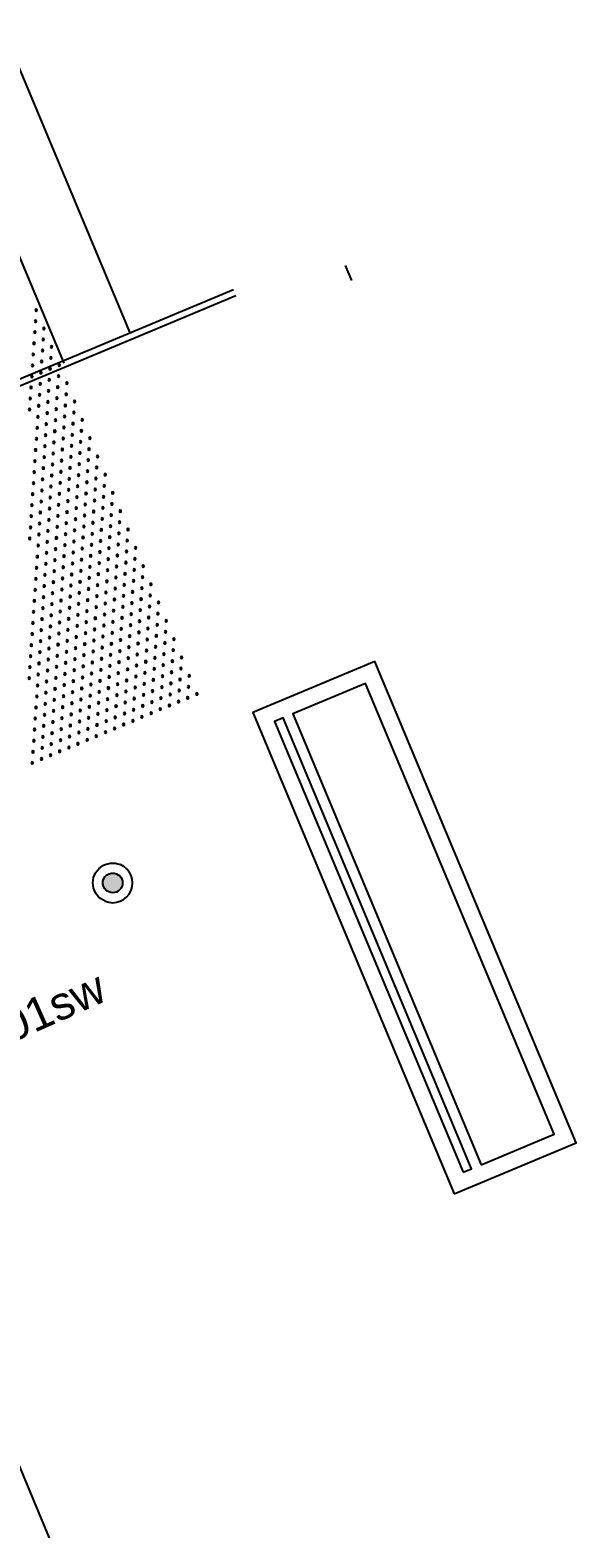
# Model space of a CAD drawing. Header units: millimetres. Extents: x 712803 to 922331, y -1382701 to -1225629.
# Drawn here: x 794251 to 795905, y -1327357 to -1322820 of the extents above; entities that cross this region are included whole.
import ezdxf
from ezdxf.enums import TextEntityAlignment as Align

# ---------------------------------------------------------------- set-up
doc = ezdxf.new("R2010")
doc.units = ezdxf.units.MM
doc.header["$LTSCALE"] = 10
doc.header["$MEASUREMENT"] = 0
for name, color, linetype in [('I—平顶—分格线', 8, 'Continuous'), ('I—平顶—喷淋', 21, 'Continuous'), ('I—平顶—暖通', 144, 'Continuous'), ('I—平顶—造型', 122, 'Continuous'), ('I—装饰—尺寸标注', 232, 'Continuous'), ('TRF-P1-2F$0$0100_Exterior facade_124$0$A-BALUSTER', 31, 'Continuous'), ('TSC_lighting', 52, 'Continuous')]:
    doc.layers.add(name, color=color, linetype=linetype)
doc.styles.add('ARIAL', font='arial.ttf')
doc.dimstyles.new('XD30', dxfattribs={"dimscale": 30, "dimtxt": 2.5, "dimasz": 1, "dimexe": 1, "dimexo": 1, "dimgap": 0.8, "dimtad": 1, "dimdec": 0, "dimrnd": 5, "dimdsep": 46, "dimtxsty": 'ARIAL', "dimblk1": 'ARCHTICK', "dimblk2": 'ARCHTICK', "dimsah": 1, "dimcen": -0.9, "dimdle": 1, "dimclrd": 256, "dimclre": 256, "dimclrt": 40, "dimaunit": 1, "dimadec": 0, "dimazin": 0, "dimtfac": 0.35, "dimtdec": 0, "dimtix": 1, "dimtmove": 2, "dimatfit": 3, "dimldrblk": 'ARCHTICK', "dimfxl": 0, "dimtvp": 0.8, "dimtolj": 1, "dimtzin": 0, "dimarcsym": 0})

# ---------------------------------------------------------------- blocks, each defined once
blk = doc.blocks.new('*U1482')
for points in [[(0, 0), (400, 0), (400, 1580), (0, 1580)], [(50, 50), (78.4, 50), (78.4, 1530), (50, 1530)], [(110.1, 50), (348.9, 50), (348.9, 1530), (110.1, 1530)]]:
    blk.add_lwpolyline(points, close=True)
blk = doc.blocks.new('RI-DL01sw')
at = {"layer": 'TSC_lighting', "const_width": 16.5}
blk.add_lwpolyline([(82.5, 0, 0.414214), (0, 82.5, 0.414214), (-82.5, 0, 0.414214), (0, -82.5, 0.414214)], format="xyb", close=True, dxfattribs=at)
at = {"layer": 'TSC_lighting', "const_width": 8.25}
for points in [[(0, -82.5), (0, 82.5)], [(82.5, 0), (-82.5, 0)]]:
    blk.add_lwpolyline(points, dxfattribs=at)
at = {"layer": 'TSC_lighting', "style": 'ARIAL'}
blk.add_text('RI-DL01sw', height=100, dxfattribs=at).set_placement((0, -280.2), align=Align.MIDDLE_CENTER)
blk.add_text('RI-DL01sw', height=100, dxfattribs=at).set_placement((0, -280.2), align=Align.MIDDLE_CENTER)
blk = doc.blocks.new('上下喷1111')
h = blk.add_hatch(color=256)
h.dxf.hatch_style = 1
edge = h.paths.add_edge_path()
edge.add_arc((0, 0), 0.5, 0, 180)
edge.add_arc((0, 0), 0.5, 180, 360)
at = {"elevation": 0}
for points in [[(-1, 0, -1), (1, 0, 0.084041)], [(-1, 0, 1), (1, 0, -0.084041)]]:
    blk.add_lwpolyline(points, format="xyb", dxfattribs=at)
blk.add_lwpolyline([(0.5, 0, 1), (-0.5, 0, 1)], format="xyb", close=True, dxfattribs=at)
blk = doc.blocks.new('_ArchTick')
at = {"color": 0, "linetype": 'ByBlock', "const_width": 0.15}
blk.add_lwpolyline([(-0.5, -0.5), (0.5, 0.5)], dxfattribs=at)
blk = doc.blocks.new('*D1586')
at = {"layer": 'Defpoints', "color": 0, "ltscale": 50, "transparency": 16777216}
for p in [(712802.6, -1325596.1, 277.1), (794966.1, -1327810.6, 276.8), (794557.8, -1327981.3)]:
    blk.add_point(p, dxfattribs=at)
at = {"layer": 'I—装饰—尺寸标注', "lineweight": -2, "ltscale": 50, "transparency": 16777216}
for p, q in [((781534.8, -1296829.9), (794569.3, -1328009)), ((781408, -1296915.4), (781574.1, -1296846)), ((794673.4, -1327932.9), (794530.1, -1327992.9))]:
    blk.add_line(p, q, dxfattribs=at)
at = {"layer": 'I—装饰—尺寸标注', "lineweight": -2, "ltscale": 50, "transparency": 16777216, "xscale": 30, "yscale": 30, "zscale": 30}
for p, rotation in [((781546.4, -1296857.5), 112.6875065896419), ((794557.8, -1327981.3), 292.6875065896419)]:
    blk.add_blockref('_ArchTick', p, dxfattribs=dict(at, rotation=rotation))
at = {"layer": 'I—装饰—尺寸标注', "color": 40, "ltscale": 50, "transparency": 16777216, "insert": (788109.6, -1312395.4), "char_height": 75, "attachment_point": 5, "rotation": 292.6875, "style": 'ARIAL'}
blk.add_mtext('\\A1;33735', dxfattribs=at)
blk = doc.blocks.new('30-1')
at = {"layer": 'I—平顶—分格线'}
for centre in [(-560, -55.6), (-545, -85.6), (-530, -55.6), (-515, -85.6), (-500, -55.6), (-485, -85.6), (-470, -55.6), (-455, -85.6), (-440, -55.6), (-425, -85.6), (-410, -55.6), (-395, -85.6), (-380, -55.6), (-365, -85.6), (-350, -55.6), (-335, -85.6), (-320, -55.6), (-305, -85.6), (-290, -55.6), (-275, -85.6), (-260, -55.6), (-245, -85.6), (-230, -55.6), (-215, -85.6), (-200, -55.6), (-185, -85.6), (-170, -55.6), (-155, -85.6), (-140, -55.6), (-125, -85.6), (-110, -55.6), (-95, -85.6), (-80, -55.6), (-65, -85.6), (-50, -55.6), (-35, -85.6), (-20, -55.6), (-530, -115.6), (-500, -115.6), (-470, -115.6), (-440, -115.6), (-410, -115.6), (-380, -115.6), (-350, -115.6), (-320, -115.6), (-290, -115.6), (-260, -115.6), (-230, -115.6), (-200, -115.6), (-170, -115.6), (-140, -115.6), (-110, -115.6), (-80, -115.6), (-50, -115.6), (-20, -115.6), (-515, -145.6), (-500, -175.6), (-485, -145.6), (-470, -175.6), (-455, -145.6), (-440, -175.6), (-425, -145.6), (-410, -175.6), (-395, -145.6), (-380, -175.6), (-365, -145.6), (-350, -175.6), (-335, -145.6), (-320, -175.6), (-305, -145.6), (-290, -175.6), (-275, -145.6), (-260, -175.6), (-245, -145.6), (-230, -175.6), (-215, -145.6), (-200, -175.6), (-185, -145.6), (-170, -175.6), (-155, -145.6), (-140, -175.6), (-125, -145.6), (-110, -175.6), (-95, -145.6), (-80, -175.6), (-65, -145.6), (-50, -175.6), (-35, -145.6), (-20, -175.6), (-485, -205.6), (-455, -205.6), (-425, -205.6), (-395, -205.6), (-365, -205.6), (-335, -205.6), (-305, -205.6), (-275, -205.6), (-245, -205.6), (-215, -205.6), (-185, -205.6), (-155, -205.6), (-125, -205.6), (-95, -205.6), (-65, -205.6), (-35, -205.6), (-470, -235.6), (-455, -265.6), (-440, -235.6), (-425, -265.6), (-410, -235.6), (-395, -265.6), (-380, -235.6), (-365, -265.6), (-350, -235.6), (-335, -265.6), (-320, -235.6), (-305, -265.6), (-290, -235.6), (-275, -265.6), (-260, -235.6), (-245, -265.6), (-230, -235.6), (-215, -265.6), (-200, -235.6), (-185, -265.6), (-170, -235.6), (-155, -265.6), (-140, -235.6), (-125, -265.6), (-110, -235.6), (-95, -265.6), (-80, -235.6), (-65, -265.6), (-50, -235.6), (-35, -265.6), (-20, -235.6), (-470, -295.6), (-440, -295.6), (-410, -295.6), (-380, -295.6), (-350, -295.6), (-320, -295.6), (-290, -295.6), (-260, -295.6), (-230, -295.6), (-200, -295.6), (-170, -295.6), (-140, -295.6), (-110, -295.6), (-80, -295.6), (-50, -295.6), (-20, -295.6), (-455, -325.6), (-440, -355.6), (-425, -325.6), (-410, -355.6), (-395, -325.6), (-380, -355.6), (-365, -325.6), (-350, -355.6), (-335, -325.6), (-320, -355.6), (-305, -325.6), (-290, -355.6), (-275, -325.6), (-260, -355.6), (-245, -325.6), (-230, -355.6), (-215, -325.6), (-200, -355.6), (-185, -325.6), (-170, -355.6), (-155, -325.6), (-140, -355.6), (-125, -325.6), (-110, -355.6), (-95, -325.6), (-80, -355.6), (-65, -325.6), (-50, -355.6), (-35, -325.6), (-20, -355.6), (-425, -385.6), (-395, -385.6), (-365, -385.6), (-335, -385.6), (-305, -385.6), (-275, -385.6), (-245, -385.6), (-215, -385.6), (-185, -385.6), (-155, -385.6), (-125, -385.6), (-95, -385.6), (-65, -385.6), (-35, -385.6), (-410, -415.6), (-395, -445.6), (-380, -415.6), (-365, -445.6), (-350, -415.6), (-335, -445.6), (-320, -415.6), (-305, -445.6), (-290, -415.6), (-275, -445.6), (-260, -415.6), (-245, -445.6), (-230, -415.6), (-215, -445.6), (-200, -415.6), (-185, -445.6), (-170, -415.6), (-155, -445.6), (-140, -415.6), (-125, -445.6), (-110, -415.6), (-95, -445.6), (-80, -415.6), (-65, -445.6), (-50, -415.6), (-35, -445.6), (-20, -415.6), (-380, -475.6), (-350, -475.6), (-320, -475.6), (-290, -475.6), (-260, -475.6), (-230, -475.6), (-200, -475.6), (-170, -475.6), (-140, -475.6), (-110, -475.6), (-80, -475.6), (-50, -475.6), (-20, -475.6), (-365, -505.6), (-350, -535.6), (-335, -505.6), (-320, -535.6), (-305, -505.6), (-290, -535.6), (-275, -505.6), (-260, -535.6), (-245, -505.6), (-230, -535.6), (-215, -505.6), (-200, -535.6), (-185, -505.6), (-170, -535.6), (-155, -505.6), (-140, -535.6), (-125, -505.6), (-110, -535.6), (-95, -505.6), (-80, -535.6), (-65, -505.6), (-50, -535.6), (-35, -505.6), (-20, -535.6), (-335, -565.6), (-305, -565.6), (-275, -565.6), (-245, -565.6), (-215, -565.6), (-185, -565.6), (-155, -565.6), (-125, -565.6), (-95, -565.6), (-65, -565.6), (-35, -565.6), (-320, -595.6), (-305, -625.6), (-290, -595.6), (-275, -625.6), (-260, -595.6), (-245, -625.6), (-230, -595.6), (-215, -625.6), (-200, -595.6), (-185, -625.6), (-170, -595.6), (-155, -625.6), (-140, -595.6), (-125, -625.6), (-110, -595.6), (-95, -625.6), (-80, -595.6), (-65, -625.6), (-50, -595.6), (-35, -625.6), (-20, -595.6), (-290, -655.6), (-260, -655.6), (-230, -655.6), (-200, -655.6), (-170, -655.6), (-140, -655.6), (-110, -655.6), (-80, -655.6), (-50, -655.6), (-20, -655.6), (-305, -685.6), (-290, -715.6), (-275, -685.6), (-260, -715.6), (-245, -685.6), (-230, -715.6), (-215, -685.6), (-200, -715.6), (-185, -685.6), (-170, -715.6), (-155, -685.6), (-140, -715.6), (-125, -685.6), (-110, -715.6), (-95, -685.6), (-80, -715.6), (-65, -685.6), (-50, -715.6), (-35, -685.6), (-20, -715.6), (-275, -745.6), (-245, -745.6), (-215, -745.6), (-185, -745.6), (-155, -745.6), (-125, -745.6), (-95, -745.6), (-65, -745.6), (-35, -745.6), (-260, -775.6), (-245, -805.6), (-230, -775.6), (-215, -805.6), (-200, -775.6), (-185, -805.6), (-170, -775.6), (-155, -805.6), (-140, -775.6), (-125, -805.6), (-110, -775.6), (-95, -805.6), (-80, -775.6), (-65, -805.6), (-50, -775.6), (-35, -805.6), (-20, -775.6), (-230, -835.6), (-200, -835.6), (-170, -835.6), (-140, -835.6), (-110, -835.6), (-80, -835.6), (-50, -835.6), (-20, -835.6), (-215, -865.6), (-200, -895.6), (-185, -865.6), (-170, -895.6), (-155, -865.6), (-140, -895.6), (-125, -865.6), (-110, -895.6), (-95, -865.6), (-80, -895.6), (-65, -865.6), (-50, -895.6), (-35, -865.6), (-20, -895.6), (-185, -925.6), (-170, -955.6), (-155, -925.6), (-140, -955.6), (-125, -925.6), (-110, -955.6), (-95, -925.6), (-80, -955.6), (-65, -925.6), (-50, -955.6), (-35, -925.6), (-20, -955.6), (-155, -985.6), (-125, -985.6), (-95, -985.6), (-65, -985.6), (-35, -985.6), (-155, -1045.6), (-140, -1015.6), (-125, -1045.6), (-110, -1015.6), (-95, -1045.6), (-80, -1015.6), (-65, -1045.6), (-50, -1015.6), (-35, -1045.6), (-20, -1015.6), (-140, -1075.6), (-110, -1075.6), (-80, -1075.6), (-50, -1075.6), (-20, -1075.6), (-125, -1105.6), (-110, -1135.6), (-95, -1105.6), (-80, -1135.6), (-65, -1105.6), (-50, -1135.6), (-35, -1105.6), (-20, -1135.6), (-95, -1165.6), (-65, -1165.6), (-35, -1165.6), (-80, -1195.6), (-65, -1225.6), (-50, -1195.6), (-35, -1225.6), (-20, -1195.6), (-50, -1255.6), (-20, -1255.6), (-35, -1285.6), (-20, -1315.6)]:
    blk.add_circle(centre, 3, dxfattribs=at)

msp = doc.modelspace()

# ---------------------------------------------------------------- linework, layer by layer
at = {"layer": 'I—平顶—分格线', "extrusion": (0.000109945, 4.5974e-05, 1), "elevation": 26.2}
for points in [[(790785, -1314726.1), (794553.4, -1323737.3)], [(790582, -1314811), (794353.4, -1323829.1)]]:
    msp.add_lwpolyline(points, dxfattribs=at)
at = {"layer": 'I—平顶—造型', "extrusion": (0.000109945, 4.5974e-05, 1), "elevation": 26.2}
for points in [[(789834.2, -1325710.9), (794867.1, -1323606.1)], [(789841.9, -1325729.3), (794874.8, -1323624.6)]]:
    msp.add_lwpolyline(points, dxfattribs=at)
at = {"layer": 'TRF-P1-2F$0$0100_Exterior facade_124$0$A-BALUSTER', "extrusion": (0.000109945, 4.5974e-05, 1)}
msp.add_line((795205.1, -1323533.1, -0.4), (795224.4, -1323579.2, -0.4), dxfattribs=at)

# ---------------------------------------------------------------- block references
at = {"layer": 'I—平顶—分格线', "extrusion": (-0.000109945, -4.5974e-05, -1), "zscale": -0.9999999999999996, "rotation": 157.3057900268911}
msp.add_blockref('30-1', (-794796.1, -1324874.9, -26.2), dxfattribs=at)
at = {"layer": 'I—平顶—喷淋', "extrusion": (0.00010996, 4.59502e-05, 1), "xscale": -60.00000000000082, "yscale": 60.00000000000092, "zscale": 60.00000000000065, "rotation": 247.2286933021052}
msp.add_blockref('上下喷1111', (794501.7, -1325403.3, 26.5), dxfattribs=at)
at = {"layer": 'I—平顶—暖通', "rotation": 22.68754548839022}
msp.add_blockref('*U1482', (795535.5, -1326345.4), dxfattribs=at)
at = {"layer": 'TSC_lighting', "extrusion": (0.00010995, 4.59611e-05, 1), "rotation": 23.99529354309219}
msp.add_blockref('RI-DL01sw', (794040.5, -1325596.1, 26.4), dxfattribs=at)

# ---------------------------------------------------------------- dimensions: what is measured, and where the dimension line sits
at = {"layer": 'I—装饰—尺寸标注', "color": 6, "ltscale": 50}
dim = msp.add_linear_dim(base=(794557.8, -1327981.3, -277.1), p1=(712802.6, -1325596.1), p2=(794966.1, -1327810.6, -0.3), angle=292.6875, dimstyle='XD30', dxfattribs=at)
dim.commit()
dim.dimension.update_dxf_attribs({"geometry": '*D1586', "text_midpoint": (788109.6, -1312395.4, -277.1)})

doc.saveas('drawing.dxf')
